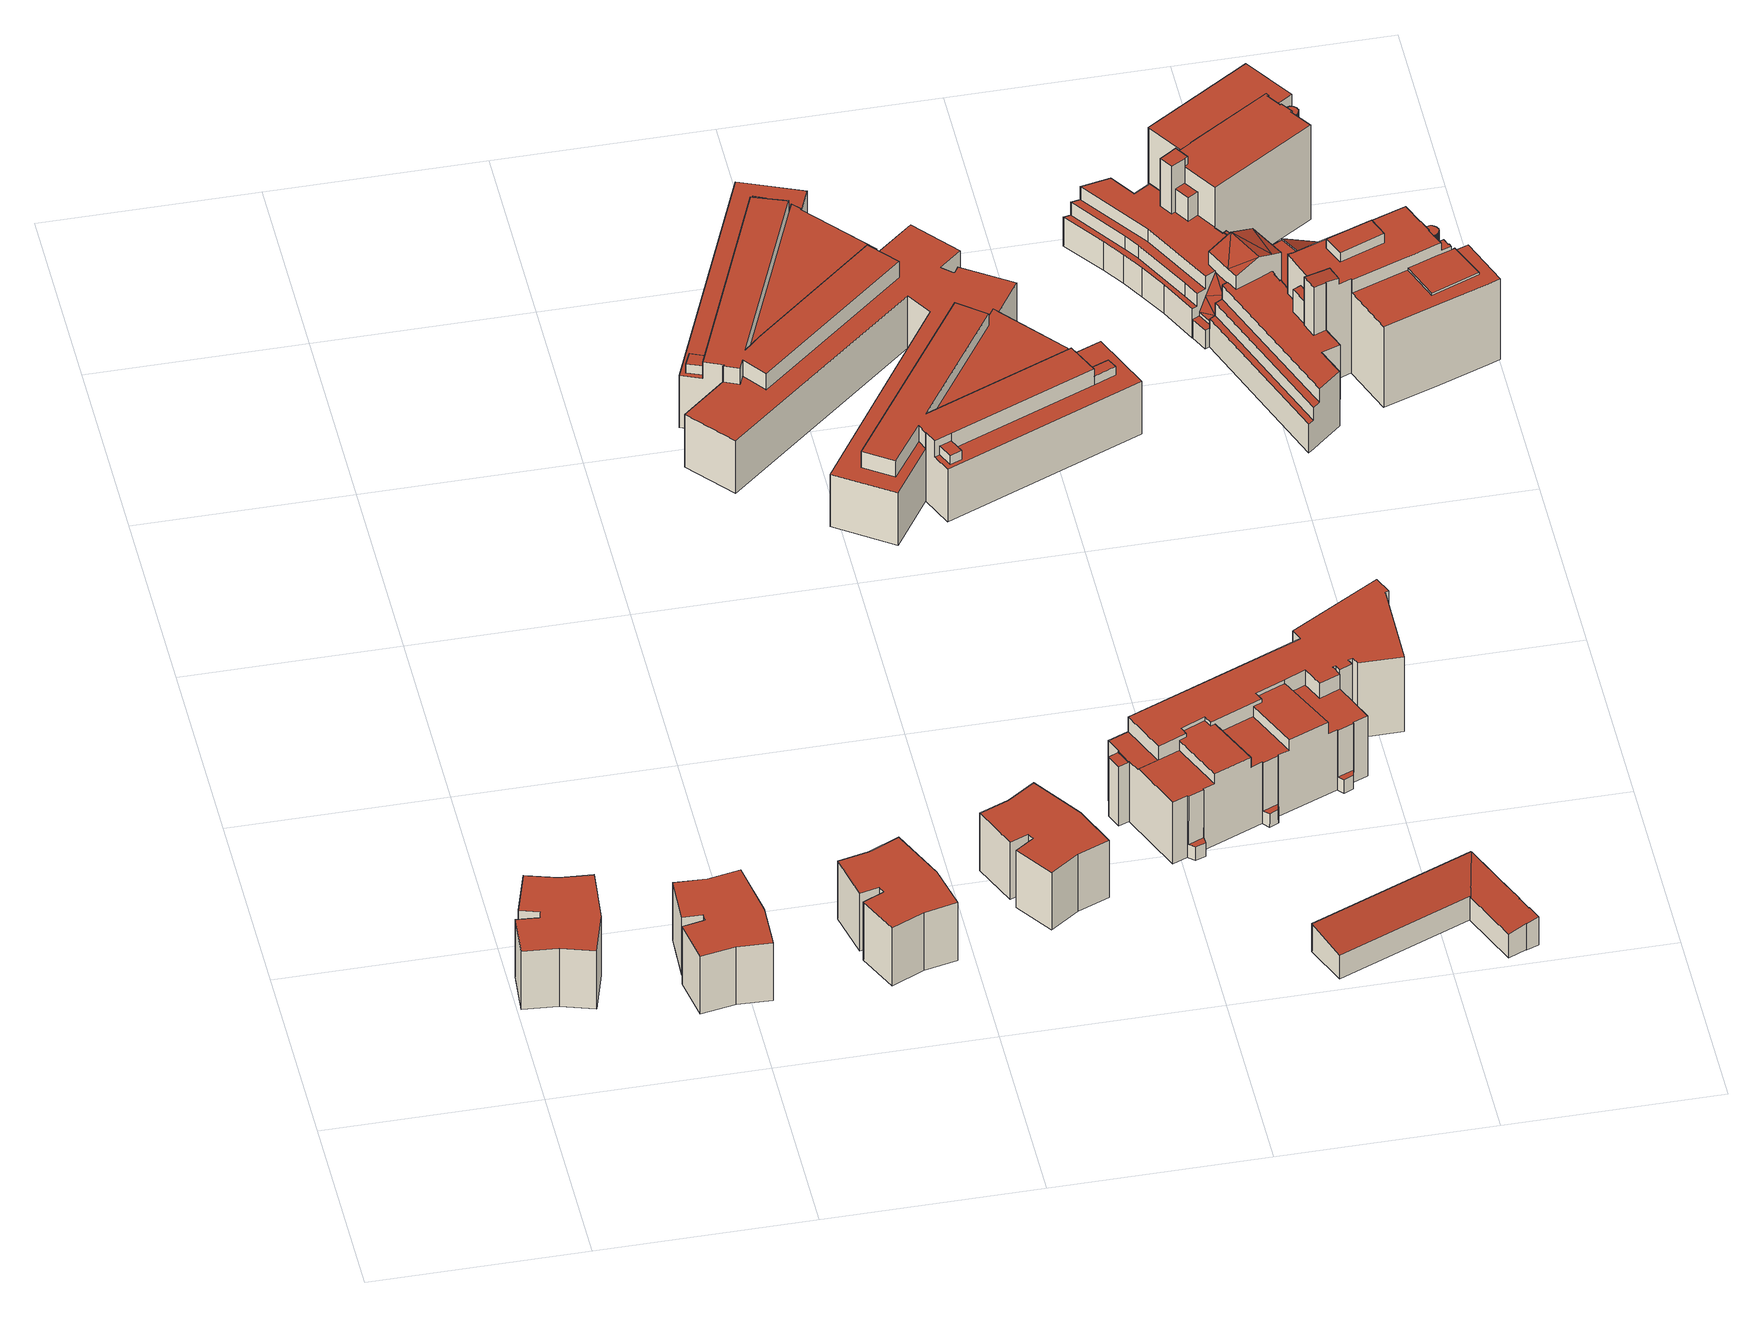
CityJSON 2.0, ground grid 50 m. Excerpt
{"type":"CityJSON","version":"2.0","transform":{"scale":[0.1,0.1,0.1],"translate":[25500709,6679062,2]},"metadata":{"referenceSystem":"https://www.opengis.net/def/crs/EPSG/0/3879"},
"CityObjects":{
"building1":{"type":"Building","attributes":{"GroundLevel":2.35,"Integrate_LoD[1].overlap_filter":89,"Integrate_LoD[1].overlap_file_to_DB":100,"Integrate_LoD[1].overlap_DB_to_file":100,"Integrate_LoD[1].area_diff_filter":10,"Integrate_LoD[1].area_diff":0,"Integrate_LoD[1].matching_mode":1,"Integrate_LoD[1].integration_date":"2016-10-28","Integrate_LoD[1].integrating_person":"vcdb_user","HighestRoof":19.09,"LowestRoof":19.09,"BREC_RoofNames":"flat","BREC_BuildingHeightNN":19.09,"KG_KRAKENN":5036149,"REPAIRED":"no","TILA_KOODI":2,"CODE":"111","C_KAYTTARK":"039","Kerrosala":1745,"Rakennuksen_tila":"voimassa","Kayttotarkoitus":"Asuinrakennus","Kerroksia":5,"Rakennustunnus_(VTJ-PRT)":"103126971F","Katuosoite":"Pasteurinkatu 1","Valmistunut":"2010-06-23","Rakennusaine":"Betoni tai kevytbetoni","Tilavuus":6516,"Kokonaisala":1980,"Rakennustunnus_(RATU)":51821,"roofType":"1000","measuredHeight":16.74},"address":[{"country":"Finland","locality":"Helsinki"},{"country":"Finland","locality":"Helsinki"}],"geometry":[{"type":"Solid","lod":"2","boundaries":[[[[0,1,2,3]],[[4,5,6,7]],[[8,9,10,11]],[[12,13,5,4]],[[11,10,1,0]],[[7,6,14,15]],[[16,17,18,19]],[[15,14,9,8]],[[19,18,13,12]],[[3,2,20,21]],[[8,11,0,3,21,16,19,12,4,7,15]],[[21,20,17,16]],[[5,13,18,17,20,2,1,10,9,14,6]]]],"semantics":{"surfaces":[{"type":"WallSurface"},{"type":"RoofSurface","Area":396.55,"RoofPitch":90,"ZMax":16.74,"ZMaxASL":19.09,"ZMin":16.74,"ZMinASL":19.09,"RoofOrientation":-1},{"type":"GroundSurface"}],"values":[[0,0,0,0,0,0,0,0,0,0,1,0,2]]}}]},
"building2":{"type":"Building","attributes":{"Integrate_LoD[1].overlap_filter":89,"Integrate_LoD[1].overlap_file_to_DB":100,"Integrate_LoD[1].overlap_DB_to_file":100,"Integrate_LoD[1].area_diff_filter":10,"Integrate_LoD[1].area_diff":0,"Integrate_LoD[1].matching_mode":1,"Integrate_LoD[1].integration_date":"2016-10-28","Integrate_LoD[1].integrating_person":"vcdb_user","GroundLevel":2.76,"HighestRoof":19.37,"LowestRoof":19.37,"BREC_RoofNames":"flat","BREC_BuildingHeightNN":19.37,"KG_KRAKENN":5036151,"REPAIRED":"no","TILA_KOODI":2,"CODE":"111","C_KAYTTARK":"039","Kerrosala":1615,"Rakennuksen_tila":"voimassa","Kayttotarkoitus":"Asuinrakennus","Kerroksia":5,"Rakennustunnus_(VTJ-PRT)":"103126972H","Katuosoite":"Pasteurinkatu 1","Valmistunut":"2010-06-23","Rakennusaine":"Betoni tai kevytbetoni","Tilavuus":6443,"Kokonaisala":1980,"Rakennustunnus_(RATU)":51822,"roofType":"1000","measuredHeight":16.61},"address":[{"country":"Finland","locality":"Helsinki"},{"country":"Finland","locality":"Helsinki"}],"geometry":[{"type":"Solid","lod":"2","boundaries":[[[[22,23,24,25]],[[26,27,28,29]],[[30,26,29,31,32,33,34,35,22,25,36]],[[29,28,37,31]],[[25,24,38,36]],[[34,39,40,35]],[[35,40,23,22]],[[36,38,41,30]],[[30,41,27,26]],[[33,42,39,34]],[[23,40,39,42,43,37,28,27,41,38,24]],[[31,37,43,32]],[[32,43,42,33]]]],"semantics":{"surfaces":[{"type":"WallSurface"},{"type":"RoofSurface","Area":394.88,"RoofPitch":90,"ZMax":16.61,"ZMaxASL":19.37,"ZMin":16.61,"ZMinASL":19.37,"RoofOrientation":-1},{"type":"GroundSurface"}],"values":[[0,0,1,0,0,0,0,0,0,0,2,0,0]]}}]},
"building3":{"type":"Building","attributes":{"Integrate_LoD[1].overlap_filter":89,"Integrate_LoD[1].overlap_file_to_DB":100,"Integrate_LoD[1].overlap_DB_to_file":100,"Integrate_LoD[1].area_diff_filter":10,"Integrate_LoD[1].area_diff":0,"Integrate_LoD[1].matching_mode":1,"Integrate_LoD[1].integration_date":"2016-10-28","Integrate_LoD[1].integrating_person":"vcdb_user","GroundLevel":3.16,"HighestRoof":19.86,"LowestRoof":19.86,"BREC_RoofNames":"flat","BREC_BuildingHeightNN":19.86,"KG_KRAKENN":5036153,"REPAIRED":"no","TILA_KOODI":2,"CODE":"111","C_KAYTTARK":"039","Rakennuksen_tila":"voimassa","Kayttotarkoitus":"Asuinrakennus","Kerroksia":5,"Kerrosala":1615,"Katuosoite":"Pasteurinkatu 1","Valmistunut":"2010-06-23","Rakennusaine":"Betoni tai kevytbetoni","Tilavuus":6443,"Kokonaisala":1980,"Rakennustunnus_(RATU)":51823,"Rakennustunnus_(VTJ-PRT)":"103126973J","roofType":"1000","measuredHeight":16.7},"address":[{"country":"Finland","locality":"Helsinki"},{"country":"Finland","locality":"Helsinki"}],"geometry":[{"type":"Solid","lod":"2","boundaries":[[[[44,45,46,47]],[[48,49,50,51]],[[47,46,49,48]],[[51,50,52,53]],[[54,55,45,44]],[[56,57,58,59]],[[59,58,60,61]],[[61,60,55,54]],[[53,62,63,56,59,61,54,44,47,48,51]],[[53,52,64,62]],[[46,45,55,60,58,57,65,64,52,50,49]],[[62,64,65,63]],[[63,65,57,56]]]],"semantics":{"surfaces":[{"type":"WallSurface"},{"type":"RoofSurface","Area":396.44,"RoofPitch":90,"ZMax":16.7,"ZMaxASL":19.86,"ZMin":16.7,"ZMinASL":19.86,"RoofOrientation":-1},{"type":"GroundSurface"}],"values":[[0,0,0,0,0,0,0,0,1,0,2,0,0]]}}]},
"building4":{"type":"Building","attributes":{"Integrate_LoD[1].overlap_filter":89,"Integrate_LoD[1].overlap_file_to_DB":100,"Integrate_LoD[1].overlap_DB_to_file":100,"Integrate_LoD[1].area_diff_filter":10,"Integrate_LoD[1].area_diff":0,"Integrate_LoD[1].matching_mode":1,"Integrate_LoD[1].integration_date":"2016-10-28","Integrate_LoD[1].integrating_person":"vcdb_user","GroundLevel":3.79,"HighestRoof":20.31,"LowestRoof":20.31,"BREC_RoofNames":"flat","BREC_BuildingHeightNN":20.31,"KG_KRAKENN":5036155,"REPAIRED":"no","TILA_KOODI":2,"CODE":"111","C_KAYTTARK":"039","Kerrosala":1706,"Rakennuksen_tila":"voimassa","Kayttotarkoitus":"Asuinrakennus","Kerroksia":5,"Rakennustunnus_(VTJ-PRT)":"103126974K","Katuosoite":"Pasteurinkatu 1","Valmistunut":"2010-06-23","Rakennusaine":"Betoni tai kevytbetoni","Tilavuus":6443,"Kokonaisala":1980,"Rakennustunnus_(RATU)":51824,"roofType":"1000","measuredHeight":16.52},"address":[{"country":"Finland","locality":"Helsinki"},{"country":"Finland","locality":"Helsinki"}],"geometry":[{"type":"Solid","lod":"2","boundaries":[[[[66,67,68,69]],[[69,68,70,71]],[[71,70,72,73]],[[73,72,74,75]],[[76,77,78,79]],[[79,78,67,66]],[[80,81,82,83]],[[83,82,84,85]],[[85,84,77,76]],[[75,86,80,83,85,76,79,66,69,71,73]],[[75,74,87,86]],[[86,87,81,80]],[[68,67,78,77,84,82,81,87,74,72,70]]]],"semantics":{"surfaces":[{"type":"WallSurface"},{"type":"RoofSurface","Area":396.48,"RoofPitch":90,"ZMax":16.52,"ZMaxASL":20.31,"ZMin":16.52,"ZMinASL":20.31,"RoofOrientation":-1},{"type":"GroundSurface"}],"values":[[0,0,0,0,0,0,0,0,0,1,0,0,2]]}}]},
"building5":{"type":"Building","attributes":{"Integrate_LoD[1].overlap_filter":89,"Integrate_LoD[1].overlap_file_to_DB":100,"Integrate_LoD[1].overlap_DB_to_file":100,"Integrate_LoD[1].area_diff_filter":10,"Integrate_LoD[1].area_diff":0,"Integrate_LoD[1].matching_mode":1,"Integrate_LoD[1].integration_date":"2016-10-28","Integrate_LoD[1].integrating_person":"vcdb_user","GroundLevel":3.37,"HighestRoof":18.56,"LowestRoof":18.56,"BREC_RoofNames":"flat","BREC_BuildingHeightNN":18.56,"KG_KRAKENN":5007434,"REPAIRED":"no","TILA_KOODI":2,"CODE":"111","C_KAYTTARK":"532","Kerrosala":12982,"Rakennuksen_tila":"voimassa","Kayttotarkoitus":"Yleinen tai liikerakennus","Kerroksia":3,"Rakennustunnus_(VTJ-PRT)":"103126969D","Katuosoite":"Viikinkaari 4","Valmistunut":"2003-03-17","Rakennusaine":"Betoni tai kevytbetoni","Tilavuus":71520,"Kokonaisala":16452,"Rakennustunnus_(RATU)":47285,"roofType":"1000","measuredHeight":15.19},"address":[{"country":"Finland","locality":"Helsinki"},{"country":"Finland","locality":"Helsinki"}],"geometry":[{"type":"Solid","lod":"2","boundaries":[[[[88,89,90,91]],[[92,93,94,95,96,97,98,99,100]],[[93,101,102,94]],[[103,104,105,106]],[[107,108,109,110]],[[111,107,110,112]],[[113,114,115,116,117,118,119,120,121,122]],[[123,124,125,126,127,128,129,130]],[[131,132,133,134,135,136,137,138,139,140,141,142,143,144,145,146,147,148,149,150,151,152,153,154,155,156,157,88,91]],[[104,99,98,158,159,95,94,102,160,161,162,163,164,165,105]],[[166,167,168,169,112,110,109,170,171,172,173,174,175,176,177]],[[178,179,180,90,89,181,182,183,103,106,184,185,186,187,188,189,190,191,192,193,194,195,196,197,198]],[[166,177,197,196]],[[182,156,155,199,200,183]],[[148,147,187,186]],[[201,202,123,130]],[[124,123,150,149]],[[203,204,174,173]],[[205,203,173,172]],[[116,115,139,138]],[[108,107,111,206]],[[96,207,208,97]],[[209,101,93,210]],[[205,211,204,203]],[[143,142,192,191]],[[131,91,90,180]],[[144,190,189,145]],[[144,143,191,190]],[[212,213,136,135]],[[214,212,135,134]],[[183,200,100,99,104,103]],[[215,199,155,154]],[[213,216,137,136]],[[211,205,172,171]],[[185,125,124,149,148,186]],[[127,126,164,163]],[[115,114,140,139]],[[195,194,113,122]],[[120,119,169,168]],[[217,218,119,118]],[[121,120,168,167]],[[132,131,180,179]],[[184,165,164,126,125,185]],[[128,127,163,162]],[[219,220,129,128]],[[221,215,154,153]],[[106,105,165,184]],[[209,210,161,160]],[[101,209,160,102]],[[219,128,162,161,210,93,92]],[[123,202,222,151,150]],[[223,206,111,112,169,119,218]],[[220,201,130,129]],[[224,175,174,204,211,225]],[[206,223,225,211,171,170]],[[108,206,170,109]],[[178,226,227,133,132,179]],[[228,221,153,152]],[[222,228,152,151]],[[229,117,116,138,137,216]],[[195,122,121,167,166,196]],[[208,207,159,158]],[[97,208,158,98]],[[198,176,175,224,226,178]],[[227,214,134,133]],[[207,96,95,159]],[[223,218,217,229,216,213,212,214,227,226,224,225]],[[100,200,199,215,221,228,222,202,201,220,219,92]],[[197,177,176,198]],[[157,156,182,181]],[[141,193,192,142]],[[88,157,181,89]],[[146,145,189,188]],[[193,141,140,114,113,194]],[[229,217,118,117]],[[147,146,188,187]]]],"semantics":{"surfaces":[{"type":"WallSurface"},{"type":"RoofSurface","Area":444.73,"RoofPitch":90,"ZMax":16.31,"ZMaxASL":19.68,"ZMin":16.31,"ZMinASL":19.68,"RoofOrientation":-1},{"type":"RoofSurface","Area":1334.36,"RoofPitch":90,"ZMax":15.09,"ZMaxASL":18.46,"ZMin":15.09,"ZMinASL":18.46,"RoofOrientation":-1},{"type":"GroundSurface"},{"type":"RoofSurface","Area":14.87,"RoofPitch":90,"ZMax":17.65,"ZMaxASL":21.02,"ZMin":17.65,"ZMinASL":21.02,"RoofOrientation":-1},{"type":"RoofSurface","Area":769.34,"RoofPitch":90,"ZMax":19.69,"ZMaxASL":23.06,"ZMin":19.69,"ZMinASL":23.06,"RoofOrientation":-1}],"values":[[0,0,0,0,0,0,1,1,2,2,2,3,0,0,0,0,0,0,0,0,4,4,4,4,0,0,0,0,0,0,0,0,0,0,0,0,0,0,0,0,0,0,0,0,0,0,0,0,0,0,0,0,0,0,0,0,0,0,0,0,0,0,0,0,0,0,5,5,0,0,0,0,0,0,0,0]]}}]},
"building6":{"type":"Building","attributes":{"Integrate_LoD[1].overlap_filter":89,"Integrate_LoD[1].overlap_file_to_DB":100,"Integrate_LoD[1].overlap_DB_to_file":100,"Integrate_LoD[1].area_diff_filter":10,"Integrate_LoD[1].area_diff":0,"Integrate_LoD[1].matching_mode":1,"Integrate_LoD[1].integration_date":"2016-10-28","Integrate_LoD[1].integrating_person":"vcdb_user","GroundLevel":4.52,"HighestRoof":25.84,"LowestRoof":25.84,"BREC_RoofNames":"flat","BREC_BuildingHeightNN":25.84,"KG_KRAKENN":5045931,"REPAIRED":"no","TILA_KOODI":2,"CODE":"111","C_KAYTTARK":"151","Kerrosala":6362,"Rakennuksen_tila":"voimassa","Kayttotarkoitus":"Yleinen tai liikerakennus","Kerroksia":5,"Rakennustunnus_(VTJ-PRT)":"103126970E","Katuosoite":"Viikinkaari 2a","Valmistunut":"2011-09-27","Rakennusaine":"Betoni tai kevytbetoni","Tilavuus":29480,"Kokonaisala":6794,"Rakennustunnus_(RATU)":56181,"roofType":"1000","measuredHeight":21.32},"address":[{"country":"Finland","locality":"Helsinki"},{"country":"Finland","locality":"Helsinki"}],"geometry":[{"type":"Solid","lod":"2","boundaries":[[[[230,231,232,233,234,235]],[[236,237,238,239,240]],[[241,242,243,244]],[[245,246,247,248]],[[249,250,251,252,253,254]],[[255,256,257,258]],[[259,260,261,262]],[[263,264,265,266]],[[267,268,269,270]],[[271,272,273,274,231,230]],[[232,275,276,233]],[[277,250,249,278]],[[238,237,279,280]],[[281,282,283,284,285,286,287,288,289,290]],[[233,276,291,234]],[[275,232,231,274,292,251,250,277]],[[293,294,295,296,248,247,297,273,272]],[[298,299,300,301,244,243,258,257]],[[259,262,302,303]],[[263,266,304,305]],[[267,270,306,307]],[[234,291,308,235]],[[309,310,288,287]],[[308,291,276,275,277,278]],[[311,312,313,314]],[[315,316,317,318]],[[319,311,314,320]],[[297,247,246,321,322,323]],[[273,297,292,274]],[[316,324,325,317]],[[326,327,328,329]],[[330,255,258,243,242,331,332,333]],[[334,335,336,337]],[[338,339,340,290,289]],[[339,341,342,340]],[[343,301,300,268,267,307]],[[333,334,337,330]],[[344,296,295,264,263,305]],[[297,323,252,251,292]],[[304,266,265,294,293,345]],[[346,240,239,312,311,319,347]],[[335,322,321,336]],[[254,253,348,347,319,320]],[[342,331,242,241,349,340]],[[256,255,330,337,336,321,246,245]],[[350,351,352,353]],[[313,312,239,238,280]],[[324,350,353,325]],[[286,285,354,355]],[[284,283,261,260]],[[356,282,281,349,241,244,301,343]],[[295,294,265,264]],[[293,272,271,345]],[[300,299,269,268]],[[357,298,257,256,245,248,296,344]],[[306,270,269,299,298,357]],[[340,349,281,290]],[[341,332,331,342]],[[351,326,329,352]],[[354,285,284,260,259,303]],[[302,262,261,283,282,356]],[[354,303,302,356,343,307,306,357,344,305,304,345,271,230,235,308,278,249,254,320,314,313,280,279,358,359,360,361,318,317,325,353,352,329,328,355]],[[362,363,360,359]],[[322,335,334,333,332,341,339,338,310,309,327,326,351,350,324,316,315,364,363,362,365,348,253,252,323]],[[237,236,358,279]],[[348,365,346,347]],[[364,315,318,361]],[[310,338,289,288]],[[287,286,355,328,327,309]],[[363,364,361,360]],[[358,236,240,346,365,362,359]]]],"semantics":{"surfaces":[{"type":"WallSurface"},{"type":"RoofSurface","Area":2.15,"RoofPitch":58.3,"ZMax":1.88,"ZMaxASL":6.4,"ZMin":1.34,"ZMinASL":5.86,"RoofOrientation":337.76},{"type":"RoofSurface","Area":4.86,"RoofPitch":90,"ZMax":3.89,"ZMaxASL":8.41,"ZMin":3.89,"ZMinASL":8.41,"RoofOrientation":-1},{"type":"RoofSurface","Area":139.94,"RoofPitch":90,"ZMax":17.27,"ZMaxASL":21.79,"ZMin":17.27,"ZMinASL":21.79,"RoofOrientation":-1},{"type":"RoofSurface","Area":41.04,"RoofPitch":80.58,"ZMax":1.97,"ZMaxASL":6.49,"ZMin":1.63,"ZMinASL":6.15,"RoofOrientation":328.8},{"type":"RoofSurface","Area":151.75,"RoofPitch":90,"ZMax":20.63,"ZMaxASL":25.15,"ZMin":20.63,"ZMinASL":25.15,"RoofOrientation":-1},{"type":"GroundSurface"},{"type":"RoofSurface","Area":884.9,"RoofPitch":90,"ZMax":21.62,"ZMaxASL":26.14,"ZMin":21.62,"ZMinASL":26.14,"RoofOrientation":-1}],"values":[[0,1,0,0,0,0,2,2,2,0,0,0,0,3,3,3,3,3,0,0,0,0,0,0,0,0,0,0,0,0,0,0,0,0,0,0,0,0,0,0,4,0,0,5,5,0,0,0,0,0,0,0,0,0,0,0,0,0,0,0,0,6,0,7,0,0,0,0,0,0,0]]}}]},
"building7":{"type":"Building","attributes":{"Integrate_LoD[1].overlap_filter":89,"Integrate_LoD[1].overlap_file_to_DB":100,"Integrate_LoD[1].overlap_DB_to_file":100,"Integrate_LoD[1].area_diff_filter":10,"Integrate_LoD[1].area_diff":0,"Integrate_LoD[1].matching_mode":1,"Integrate_LoD[1].integration_date":"2016-10-28","Integrate_LoD[1].integrating_person":"vcdb_user","GroundLevel":4.04,"HighestRoof":11.38,"LowestRoof":11.38,"BREC_RoofNames":"flat","BREC_BuildingHeightNN":11.38,"KG_KRAKENN":112371,"REPAIRED":"no","TILA_KOODI":2,"CODE":"111","C_KAYTTARK":"151","Kayttotarkoitus":"Yleinen tai liikerakennus","Kerroksia":2,"Kerrosala":1127,"Katuosoite":"Viikintie 45","Valmistunut":"2001-03-16","Rakennusaine":"Teräs","Rakennuksen_tila":"voimassa","Tilavuus":3984,"Kokonaisala":1127,"Rakennustunnus_(RATU)":43971,"Rakennustunnus_(VTJ-PRT)":"103126976M","roofType":"1000","measuredHeight":7.33},"address":[{"country":"Finland","locality":"Helsinki"},{"country":"Finland","locality":"Helsinki"}],"geometry":[{"type":"Solid","lod":"2","boundaries":[[[[366,367,368,369,370,371]],[[372,373,374,375,376,377,370,369,378,379,380,381]],[[382,383,384,372,381]],[[385,386,387,388]],[[389,385,388,380,379]],[[378,369,368,390]],[[370,377,391,371]],[[377,376,392,391]],[[376,375,393,392]],[[394,383,382,395]],[[394,386,385,389,396,366,371,391,392,393,397,398,384,383]],[[387,395,382,381,380,388]],[[367,399,390,368]],[[399,367,366,396]],[[389,379,378,390,399,396]],[[373,372,384,398]],[[375,374,397,393]],[[374,373,398,397]],[[395,387,386,394]]]],"semantics":{"surfaces":[{"type":"WallSurface"},{"type":"RoofSurface","Area":155.47,"RoofPitch":80.32,"ZMax":8.01,"ZMaxASL":12.05,"ZMin":6.69,"ZMinASL":10.73,"RoofOrientation":247.53},{"type":"GroundSurface"},{"type":"RoofSurface","Area":411.27,"RoofPitch":83.17,"ZMax":8,"ZMaxASL":12.04,"ZMin":6.69,"ZMinASL":10.73,"RoofOrientation":157.53}],"values":[[0,1,0,0,0,0,0,0,0,0,2,3,3,0,0,0,0,0,0]]}}]},
"building8":{"type":"Building","attributes":{"Integrate_LoD[1].overlap_filter":89,"Integrate_LoD[1].overlap_file_to_DB":100,"Integrate_LoD[1].overlap_DB_to_file":100,"Integrate_LoD[1].area_diff_filter":10,"Integrate_LoD[1].area_diff":0,"Integrate_LoD[1].matching_mode":1,"Integrate_LoD[1].integration_date":"2016-10-28","Integrate_LoD[1].integrating_person":"vcdb_user","GroundLevel":4.35,"HighestRoof":27.57,"LowestRoof":27.57,"BREC_RoofNames":"flat","BREC_BuildingHeightNN":27.57,"KG_KRAKENN":16429,"REPAIRED":"yes","TILA_KOODI":2,"CODE":"111","C_KAYTTARK":"532","Kerrosala":14673,"Rakennuksen_tila":"voimassa","Kayttotarkoitus":"Muu käyttötarkoitus","Kerroksia":7,"Rakennustunnus_(VTJ-PRT)":"103127004J","Katuosoite":"Viikinkaari 5","Valmistunut":"1995-12-31","Rakennusaine":"Betoni tai kevytbetoni","Tilavuus":60200,"Kokonaisala":15417,"Rakennustunnus_(RATU)":16429,"roofType":"1000","measuredHeight":23.23},"address":[{"country":"Finland","locality":"Helsinki"},{"country":"Finland","locality":"Helsinki"}],"geometry":[{"type":"Solid","lod":"2","boundaries":[[[[400,401,402,403,404,405,406,407,408]],[[409,410,411,408,407,412,413,414,415,416]],[[417,418,419,420,421,422,423,415,414]],[[424,425,426,427,428,429,430,431,432,433]],[[434,435,436,437,438,439,440,441]],[[442,443,444,445]],[[446,447,448,449,450,451,452,453,454]],[[455,456,457,458]],[[459,460,461,462,463,464,465,466,467]],[[420,403,402,464,463,462,456,455,453,452,468,469,470,471,472,473,474,421]],[[475,476,477,478,479]],[[478,480,479]],[[479,480,481]],[[409,478,477]],[[410,409,477]],[[482,483,484,485,480,478,409,416,486,487,488,489,490]],[[491,492,493,494,495,496,497,498,499,500]],[[501,502,503,504,505,506,507,508,509,510]],[[511,512,513,514,515,516,517,518,519,520]],[[521,522,523,524,525,526]],[[527,528,529,530]],[[531,532,533,534]],[[532,527,530,533]],[[535,536,518,517]],[[537,535,517,516]],[[538,539,540,541,542,543,544,545,546,497,496,495,494,547,548,549,550,551,552,553,554,555,556,509,508,507,506,557,558,559,560,561,562,563,564,565,566,567,568,569,570,571,572,573,574,575,576,577,578,579,580,581,582,583,584,585,586,587,588,589,590,591,592,593,594,595,596,597,598,599,600,601,602,603,604,605,606,607,608,609,610,611,612,613,614,615,616,617,618,619,620,621,622,623,624,625,626,627,628,629,448,447,446,454,630,631,632,633,461,460,459,467,634,635,636,637,638,639,640,440,439,438,437,641,642,643,644,645,646,647,648,649,650,651,652,653,654,534,533,530,529,655,656,657,658,659,660,661,662,663,664,665,666,667,668,669,670,671,672,673,674,675,676,677,678,679,680,681,682,683,684,685,686]],[[687,688,681,680]],[[689,690,691,692,693]],[[694,695,653,652]],[[695,696,654,653]],[[696,531,534,654]],[[697,698,664,663]],[[698,699,665,664]],[[699,700,666,665]],[[701,697,663,662]],[[528,702,655,529]],[[702,703,656,655]],[[703,704,657,656]],[[704,705,658,657]],[[705,706,659,658]],[[706,707,660,659]],[[707,708,661,660]],[[708,701,662,661]],[[709,710,711,712]],[[713,709,712,714]],[[715,537,516,515]],[[716,717,597,596]],[[718,719,589,588]],[[719,720,590,589]],[[720,721,591,590]],[[721,722,592,591]],[[722,723,593,592]],[[723,724,594,593]],[[724,725,595,594]],[[725,716,596,595]],[[726,718,588,587]],[[727,726,587,586]],[[728,729,632,631]],[[730,433,432,731]],[[430,732,733,431]],[[426,734,735,427]],[[736,713,714,737]],[[710,736,737,711]],[[451,738,468,452]],[[419,404,403,420]],[[739,740,615,614]],[[741,742,743,744]],[[745,746,747,748]],[[436,749,641,437]],[[750,751,637,636]],[[752,753,624,623]],[[754,755,546,545]],[[412,417,414,413]],[[417,412,406]],[[406,412,407]],[[491,756,479,492]],[[499,757,476,758,500]],[[755,498,497,546]],[[759,760,609,608]],[[761,762,568,567]],[[428,427,735,763,764,765,766,767,746,745,768,769,770,771,749,436,435,434,441,443,442,772],[714,712,711,737]],[[744,743,773,774,775,760,759,776,777,762,761,778,779,780,781,782,783]],[[784,785,786,787]],[[405,417,406]],[[404,419,405]],[[419,418,417,405]],[[481,480,485,788]],[[789,790,791,792]],[[793,611,610,609,760,775,794]],[[795,504,503,796]],[[797,784,787,798]],[[551,799,483,482,800,553,552]],[[800,801,554,553]],[[802,803,550,549]],[[803,799,551,550]],[[524,523,565,564]],[[804,782,781,561,560,559,805]],[[780,779,521,526]],[[525,524,564,563]],[[505,806,557,506]],[[807,741,744,783,808,791,790]],[[566,565,523,522,778,761,567]],[[809,502,501,810]],[[811,809,810,812]],[[786,785,813,773,814,815,789,792]],[[742,814,773,743]],[[816,817,579,578]],[[817,818,580,579]],[[818,819,581,580]],[[819,820,582,581]],[[820,821,583,582]],[[821,822,584,583]],[[822,823,585,584]],[[823,727,586,585]],[[824,825,739,614,613,612,826]],[[486,795,796,487]],[[616,615,740,827,828,829,617]],[[806,830,558,557]],[[777,831,832,570,569,568,762]],[[832,833,571,570]],[[833,834,572,571]],[[834,835,573,572]],[[835,836,574,573]],[[836,837,575,574]],[[837,838,576,575]],[[838,839,577,576]],[[839,816,578,577]],[[840,841,842,693,692]],[[690,689,688,687,748,747]],[[843,844,845,846,847,848,849,850,851,717,716,725,724,723,722,721,720,719,718,726,727,823,822,821,820,819,818,817,816,839,838,837,836,835,834,833,832,831,852]],[[853,854,855,856,857,858,859,860,861,700,699,698,697,701,708,707,706,705,704,703,702,528,527,532,531,696,695,694,862,863,864,865,866,867,868,869,870,871,872]],[[607,606,843,852,776,759,608]],[[717,851,598,597]],[[851,850,599,598]],[[850,849,600,599]],[[849,848,601,600]],[[848,847,602,601]],[[847,846,603,602]],[[846,845,604,603]],[[845,844,605,604]],[[844,843,606,605]],[[873,811,812,874]],[[489,873,874,490]],[[561,781,780,526,525,563,562]],[[875,510,509,556]],[[876,875,556,555]],[[494,493,877,878,879,548,547]],[[801,876,555,554]],[[728,458,457,729]],[[880,753,752,881]],[[882,883,750,636,635,634,884]],[[885,886,734,426,425,424,433,730]],[[638,637,751,887,888,889,639]],[[537,715,691,890,891,892,536,535]],[[893,450,449]],[[450,893,894,738,451]],[[775,774,773,813,797,798,794]],[[830,805,559,558]],[[793,826,612,611]],[[829,895,618,617]],[[896,422,421,474]],[[783,782,804,808]],[[827,825,824,828]],[[897,411,410,477,476,757]],[[879,802,549,548]],[[476,475,758]],[[898,479,756,475,479,481,788,878,877]],[[713,736,710,709]],[[815,814,742,741,807,790,789]],[[621,472,471,881,752,623,622]],[[632,729,457,456,462,461,633]],[[500,758,475,756,491]],[[811,873,489,488,487,796,503,502,809]],[[626,625,624,753,880,470,469]],[[458,728,631,630,454,453,455]],[[492,479,898,877,493]],[[876,801,800,482,490,874,812,810,501,510,875]],[[803,802,879,878,788,485,484,483,799]],[[429,899,732,430]],[[797,813,785,784]],[[440,640,639,889,444,443,441]],[[401,465,464,402]],[[466,884,634,467]],[[882,888,887,883]],[[900,754,545,544,543,886,885]],[[751,750,883,887]],[[740,739,825,827]],[[486,416,415,423,422,896,895,829,828,824,826,793,794,798,787,786,792,791,808,804,805,830,806,505,504,795]],[[498,755,754,900,731,432,431,733,901,445,444,889,888,882,884,466,465,401,400,408,411,897,757,499]],[[861,860,668,667]],[[676,675,853,872,770,769,677]],[[700,861,667,666]],[[860,859,669,668]],[[859,858,670,669]],[[858,857,671,670]],[[857,856,672,671]],[[856,855,673,672]],[[855,854,674,673]],[[854,853,675,674]],[[468,738,894,628,627,626,469]],[[471,470,880,881]],[[896,474,473,472,621,620,619,618,895]],[[771,871,870,643,642,641,749]],[[732,899,901,733]],[[870,869,644,643]],[[869,868,645,644]],[[868,867,646,645]],[[867,866,647,646]],[[866,865,648,647]],[[865,864,649,648]],[[864,863,650,649]],[[863,862,651,650]],[[862,694,652,651]],[[539,520,519,764,763,541,540]],[[542,541,763,735,734,886,543]],[[885,730,731,900]],[[518,536,892,891,890,691,690,747,746,767,766,765,764,519]],[[715,515,514,841,840,692,691]],[[745,748,687,680,679,678,768]],[[689,693,842,683,682,681,688]],[[685,684,683,842,841,514,513]],[[538,686,685,513,512,511,520,539]],[[899,429,428,772,442,445,901]],[[771,770,872,871]],[[449,448,629,628,894,893]],[[779,778,522,521]],[[777,776,852,831]],[[769,768,678,677]]]],"semantics":{"surfaces":[{"type":"WallSurface"},{"type":"RoofSurface","Area":128.89,"RoofPitch":90,"ZMax":9.89,"ZMaxASL":14.24,"ZMin":9.89,"ZMinASL":14.24,"RoofOrientation":-1},{"type":"RoofSurface","Area":11.62,"RoofPitch":26.01,"ZMax":12.64,"ZMaxASL":16.99,"ZMin":8.1,"ZMinASL":12.45,"RoofOrientation":244.52},{"type":"RoofSurface","Area":266.82,"RoofPitch":90,"ZMax":23.22,"ZMaxASL":27.57,"ZMin":23.22,"ZMinASL":27.57,"RoofOrientation":-1},{"type":"GroundSurface"},{"type":"RoofSurface","Area":22.48,"RoofPitch":70.07,"ZMax":21.67,"ZMaxASL":26.02,"ZMin":19.47,"ZMinASL":23.82,"RoofOrientation":245.09},{"type":"RoofSurface","Area":346.5,"RoofPitch":90,"ZMax":27.04,"ZMaxASL":31.39,"ZMin":27.04,"ZMinASL":31.39,"RoofOrientation":-1},{"type":"RoofSurface","Area":32.33,"RoofPitch":70.07,"ZMax":21.67,"ZMaxASL":26.02,"ZMin":19.47,"ZMinASL":23.82,"RoofOrientation":63.7},{"type":"RoofSurface","Area":4.09,"RoofPitch":90,"ZMax":19.3,"ZMaxASL":23.65,"ZMin":19.3,"ZMinASL":23.65,"RoofOrientation":-1},{"type":"RoofSurface","Area":6.6,"RoofPitch":90,"ZMax":24.88,"ZMaxASL":29.23,"ZMin":24.88,"ZMinASL":29.23,"RoofOrientation":-1},{"type":"RoofSurface","Area":2.46,"RoofPitch":90,"ZMax":2.01,"ZMaxASL":6.36,"ZMin":2.01,"ZMinASL":6.36,"RoofOrientation":-1},{"type":"RoofSurface","Area":25.45,"RoofPitch":83.92,"ZMax":29.56,"ZMaxASL":33.91,"ZMin":28.86,"ZMinASL":33.21,"RoofOrientation":70.22},{"type":"RoofSurface","Area":117.37,"RoofPitch":90,"ZMax":23.83,"ZMaxASL":28.18,"ZMin":23.83,"ZMinASL":28.18,"RoofOrientation":-1},{"type":"RoofSurface","Area":109.02,"RoofPitch":56.37,"ZMax":10.17,"ZMaxASL":14.52,"ZMin":0.55,"ZMinASL":4.9,"RoofOrientation":63.33},{"type":"RoofSurface","Area":60.58,"RoofPitch":90,"ZMax":29.72,"ZMaxASL":34.07,"ZMin":29.72,"ZMinASL":34.07,"RoofOrientation":-1},{"type":"RoofSurface","Area":77.84,"RoofPitch":90,"ZMax":11.73,"ZMaxASL":16.08,"ZMin":11.73,"ZMinASL":16.08,"RoofOrientation":-1},{"type":"RoofSurface","Area":66.41,"RoofPitch":90,"ZMax":8.13,"ZMaxASL":12.48,"ZMin":8.13,"ZMinASL":12.48,"RoofOrientation":-1},{"type":"RoofSurface","Area":8.86,"RoofPitch":90,"ZMax":5.25,"ZMaxASL":9.6,"ZMin":5.25,"ZMinASL":9.6,"RoofOrientation":-1},{"type":"RoofSurface","Area":9.67,"RoofPitch":90,"ZMax":22.28,"ZMaxASL":26.63,"ZMin":22.28,"ZMinASL":26.63,"RoofOrientation":-1},{"type":"RoofSurface","Area":2.38,"RoofPitch":90,"ZMax":2.99,"ZMaxASL":7.34,"ZMin":2.99,"ZMinASL":7.34,"RoofOrientation":-1},{"type":"RoofSurface","Area":2.15,"RoofPitch":90,"ZMax":15.71,"ZMaxASL":20.06,"ZMin":15.71,"ZMinASL":20.06,"RoofOrientation":-1}],"values":[[0,0,0,0,0,0,0,0,0,1,2,2,2,2,2,0,0,0,3,3,0,0,0,0,0,4,0,0,0,0,0,0,0,0,0,0,0,0,0,0,0,0,0,0,0,0,0,0,0,0,0,0,0,0,0,0,0,0,0,0,0,0,0,0,0,0,0,0,0,0,0,0,5,5,5,0,0,0,0,0,6,6,0,7,7,7,0,0,0,0,0,0,0,0,0,0,0,0,0,0,0,0,0,0,0,0,0,0,0,0,0,0,0,0,0,0,0,0,0,0,0,0,0,0,0,0,0,8,9,9,9,0,0,0,0,0,0,0,0,0,0,0,0,0,0,0,0,0,10,10,0,11,0,12,13,13,0,0,0,0,0,0,0,0,0,0,0,14,14,0,0,15,15,0,0,16,16,17,18,18,0,0,0,0,0,19,20,20,20,0,0,0,0,0,0,0,0,0,0,0,0,0,0,0,0,0,0,0,0,0,0,0,0,0,0,0,0,0,0,0,0,0,0,0,0,0,0,0]]}}]}
},
"vertices":[
[18,401,171],[18,401,4],[9,296,4],[9,296,171],[137,515,171],[137,515,4],[64,537,4],[64,537,171],[75,413,171],[75,413,4],[72,396,4],[72,396,171],[214,508,171],[214,508,4],[30,427,4],[30,427,171],[169,265,171],[169,265,4],[201,369,4],[201,369,171],[92,289,4],[92,289,171],
[549,321,174],[549,321,8],[526,456,8],[526,456,174],[370,331,174],[370,331,8],[417,329,8],[417,329,174],[374,445,174],[418,312,174],[365,302,174],[383,199,174],[465,213,174],[546,210,174],[450,442,174],[418,312,8],[450,442,8],[465,213,8],[546,210,8],[374,445,8],[383,199,8],[365,302,8],
[879,485,179],[879,485,12],[808,452,12],[808,452,179],[735,436,179],[735,436,12],[760,324,12],[760,324,179],[805,334,12],[805,334,179],[937,358,179],[937,358,12],[806,199,179],[806,199,12],[882,234,12],[882,234,179],[961,252,12],[961,252,179],[811,317,179],[762,295,179],[811,317,12],[762,295,12],
[1199,594,183],[1199,594,18],[1135,550,18],[1135,550,183],[1065,521,18],[1065,521,183],[1110,415,18],[1110,415,183],[1153,433,18],[1153,433,183],[1320,378,183],[1320,378,18],[1278,479,18],[1278,479,183],[1117,387,183],[1117,387,18],[1177,300,18],[1177,300,183],[1245,347,18],[1245,347,183],[1161,417,183],[1161,417,18],
[1257,2212,165],[1257,2212,14],[1294,2151,14],[1294,2151,165],[980,2544,211],[980,2544,191],[980,2544,164],[788,2082,164],[788,2082,190],[775,2051,190],[775,2051,164],[771,2041,164],[771,2041,211],[990,2567,191],[990,2567,164],[723,2060,14],[723,2060,164],[969,2650,164],[969,2650,14],[1633,1894,190],[1644,1870,190],[1644,1870,165],[1633,1894,165],[1581,1873,190],[1581,1873,165],[1433,2111,177],[1433,2112,177],[1426,2120,177],[1397,2076,177],[1406,2069,177],[1208,1780,177],[1558,1925,177],[1575,1933,177],[1567,1955,177],[1565,1954,177],[1195,2341,176],[1220,2362,176],[1085,2521,176],[1086,2523,176],[1070,2542,176],[1058,2515,176],[869,2061,176],[909,2099,176],[976,1680,165],[1108,1591,165],[1195,1719,165],[1185,1746,165],[1113,1643,165],[1046,1688,165],[1342,2120,165],[1397,2076,165],[1426,2120,165],[1433,2112,165],[1496,2205,165],[1382,2281,165],[1373,2267,165],[1370,2264,165],[1345,2287,165],[1398,2331,165],[1310,2436,165],[1221,2361,165],[1220,2362,165],[1195,2341,165],[1252,2274,165],[897,1976,165],[856,2030,165],[846,2005,165],[811,2020,165],[709,1933,165],[799,1827,165],[739,2066,164],[753,2097,164],[1016,2556,164],[1007,2534,164],[1058,2515,164],[1070,2542,164],[1086,2523,164],[1114,2589,164],[1635,1983,165],[1567,1955,165],[1575,1933,165],[1558,1925,165],[1592,1848,165],[1248,1706,165],[1264,1670,165],[1236,1658,165],[1220,1694,165],[1208,1689,165],[1227,1644,165],[1695,1838,165],[1195,1720,14],[1108,1591,14],[976,1680,14],[799,1827,14],[709,1933,14],[814,2022,14],[1114,2589,14],[1085,2521,14],[1221,2361,14],[1310,2436,14],[1398,2331,14],[1345,2287,14],[1370,2264,14],[1373,2267,14],[1382,2281,14],[1496,2205,14],[1433,2111,14],[1565,1954,14],[1635,1983,14],[1695,1838,14],[1227,1644,14],[811,2020,211],[814,2022,211],[909,2099,211],[1195,2341,211],[1236,1658,190],[1220,1694,190],[1264,1670,190],[1592,1848,190],[753,2097,190],[739,2066,190],[1016,2556,191],[1007,2534,191],[1248,1706,190],[1113,1643,211],[1046,1688,211],[1185,1746,211],[846,2005,211],[1342,2120,211],[1208,1780,211],[1558,1925,211],[1058,2515,211],[869,2061,211],[856,2030,211],[1252,2274,211],[1592,1848,211],[1208,1689,211],[1248,1706,211],[1195,1720,211],[1195,1719,211],[897,1976,211],[1406,2069,211],
[1411,603,25],[1411,603,198],[1410,602,198],[1410,602,196],[1386,593,196],[1386,593,25],[2039,1033,42],[2014,1022,42],[2011,1028,39],[1980,1010,42],[2040,1030,44],[1755,564,231],[1701,687,231],[1701,687,202],[1755,564,202],[1576,490,231],[1523,612,231],[1523,612,202],[1576,490,202],[1380,678,25],[1380,678,198],[1428,698,198],[1428,698,241],[1843,870,241],[1843,870,25],[1609,648,231],[1663,526,231],[1663,526,202],[1609,648,202],[1905,607,64],[1909,625,64],[1872,610,64],[1883,598,64],[1549,459,64],[1549,476,64],[1512,461,64],[1526,450,64],[1725,532,64],[1728,550,64],[1692,535,64],[1703,523,64],[1475,449,25],[1475,449,202],[1425,571,202],[1425,571,198],[1394,639,198],[1394,639,196],[1396,640,198],[1396,640,25],[2014,1022,25],[2011,1028,25],[1849,603,198],[1870,612,198],[1872,610,198],[1909,625,198],[1909,628,198],[1944,642,198],[1903,740,198],[1854,719,198],[1832,768,198],[1783,746,198],[1371,629,196],[1473,591,198],[1510,463,202],[1512,461,202],[1549,476,202],[1548,479,202],[1473,591,202],[1690,538,202],[1692,535,202],[1728,550,202],[1729,554,202],[1883,598,25],[1905,607,25],[1526,450,25],[1549,459,25],[1703,523,25],[1725,532,25],[1371,629,25],[1903,740,241],[1854,719,241],[1881,939,43],[1877,949,42],[1877,949,25],[1881,939,25],[1948,768,241],[1940,785,241],[1940,785,25],[1948,768,25],[1824,916,42],[1824,916,25],[1540,619,231],[1540,619,241],[1473,591,241],[1930,781,241],[1930,781,25],[1899,768,241],[1893,766,241],[1893,766,25],[1899,768,25],[1599,644,231],[1722,696,231],[1722,696,241],[1599,644,241],[1590,663,241],[1533,638,241],[1533,638,231],[1590,663,231],[1832,768,241],[1783,746,241],[1783,746,231],[1713,716,241],[1713,716,231],[1729,554,25],[1548,479,25],[1510,463,25],[2043,1025,45],[1832,898,45],[1832,898,241],[1849,603,231],[1936,767,241],[1905,754,241],[1905,754,25],[1936,767,25],[1909,628,25],[1944,642,25],[1870,612,25],[1690,538,25],[2039,1033,25],[2061,982,25],[2052,979,25],[2050,767,25],[2061,982,241],[2052,979,241],[2050,767,241],[2043,1025,241],
[2172,108,20],[2172,108,79],[2167,106,79],[2167,106,100],[2166,106,100],[2166,106,20],[2123,10,87],[2166,28,95],[2166,27,95],[2195,38,100],[2181,72,100],[2180,71,100],[2159,125,100],[2158,125,100],[2096,274,100],[2067,145,87],[2066,147,88],[2066,147,20],[2123,10,20],[2095,276,20],[1712,117,20],[1712,117,100],[2095,276,100],[2158,125,20],[2159,125,79],[2180,71,20],[2181,72,20],[2195,38,20],[1753,17,20],[1753,17,88],[2164,128,20],[2166,27,20],[2166,28,20],[2164,128,79],
[2007,2099,180],[2039,2115,180],[2039,2115,122],[2062,2127,122],[2062,2127,218],[2039,2115,228],[2007,2099,240],[1951,2071,218],[1951,2071,180],[1919,2140,177],[1938,2099,177],[1938,2099,180],[1938,2099,218],[1919,2140,218],[1909,2163,218],[1909,2163,180],[1919,2140,180],[1963,2190,240],[1994,2205,228],[2017,2217,218],[2017,2217,122],[1994,2205,122],[1994,2205,180],[1963,2190,180],[2074,1930,319],[2091,1937,317],[2132,1954,312],[2132,1954,294],[2091,1937,294],[2091,1937,246],[2074,1930,246],[2074,1930,180],[2071,1929,180],[2071,1929,319],[2132,2062,294],[2241,2101,294],[2337,2136,294],[2337,2136,23],[2241,2101,23],[2132,2062,23],[2065,2037,23],[2065,2037,294],[2057,2036,294],[2065,2039,294],[2065,2039,180],[2057,2036,180],[2154,2159,23],[2155,2160,23],[2284,2224,23],[2284,2224,29],[2155,2160,125],[2154,2159,126],[2154,2159,122],[2110,2137,122],[2110,2137,23],[2110,2136,122],[2080,2120,122],[2080,2120,44],[2110,2136,44],[2043,2104,23],[2068,2117,23],[2079,2122,23],[2079,2122,122],[2068,2117,122],[2043,2104,122],[2043,2104,180],[2041,2103,180],[2041,2103,23],[2093,2272,122],[2053,2252,122],[2052,2253,122],[2021,2238,122],[2022,2236,122],[2010,2231,122],[1986,2219,122],[1923,2090,141],[1924,2091,143],[1926,2093,150],[1895,2127,123],[1907,2081,105],[1880,2119,87],[1900,2077,87],[1862,2110,106],[1862,2110,76],[1874,2116,76],[1880,2119,76],[1895,2127,180],[1895,2127,143],[1880,2119,143],[1874,2116,143],[1874,2116,106],[2045,1705,141],[2045,1705,105],[2032,1694,105],[2032,1694,23],[2045,1705,23],[2062,1720,23],[2115,1766,23],[2115,1766,180],[2062,1720,180],[2062,1720,141],[1668,2462,106],[1668,2462,143],[1690,2466,143],[1690,2466,180],[1760,2480,180],[1760,2480,23],[1690,2466,23],[1668,2462,23],[1651,2458,23],[1651,2458,106],[2353,1853,256],[2470,1896,256],[2498,1906,256],[2453,2028,256],[2421,2017,256],[2456,1929,256],[2342,1883,256],[2308,1975,256],[2176,1926,256],[2220,1805,256],[2117,2554,255],[2121,2546,255],[2179,2584,255],[2103,2701,255],[1855,2541,255],[1926,2431,255],[2393,2082,272],[2394,2081,272],[2394,2081,23],[2393,2082,23],[2391,2084,272],[2392,2083,272],[2392,2083,23],[2391,2084,23],[2342,1883,262],[2308,1975,262],[2456,1929,262],[2353,1853,23],[2220,1805,23],[2176,1926,23],[2175,1929,23],[2145,1917,23],[2113,1906,23],[2114,1904,23],[2134,1850,23],[2090,1834,23],[1893,2073,23],[1892,2074,23],[1882,2069,23],[1863,2109,23],[1862,2109,23],[1862,2110,23],[1819,2199,23],[1784,2262,23],[1753,2314,23],[1719,2364,23],[1799,2420,23],[1838,2445,23],[1871,2394,23],[1873,2396,23],[1926,2430,23],[1926,2431,23],[1855,2541,23],[2103,2701,23],[2179,2584,23],[2121,2546,23],[2118,2545,23],[2139,2512,23],[2142,2513,23],[2153,2521,23],[2154,2522,23],[2156,2522,23],[2157,2523,23],[2159,2523,23],[2160,2523,23],[2161,2524,23],[2163,2524,23],[2164,2523,23],[2166,2523,23],[2167,2523,23],[2168,2522,23],[2170,2522,23],[2171,2521,23],[2172,2520,23],[2173,2519,23],[2174,2518,23],[2175,2517,23],[2176,2516,23],[2177,2515,23],[2177,2513,23],[2178,2512,23],[2178,2511,23],[2179,2509,23],[2179,2508,23],[2179,2506,23],[2179,2505,23],[2178,2504,23],[2178,2502,23],[2177,2501,23],[2177,2500,23],[2176,2498,23],[2175,2497,23],[2174,2496,23],[2173,2495,23],[2172,2494,23],[2171,2493,23],[2160,2486,23],[2157,2484,23],[2190,2434,23],[1948,2278,23],[1946,2277,23],[1960,2256,23],[1962,2257,23],[1969,2262,23],[1983,2240,23],[1976,2236,23],[1974,2235,23],[1984,2218,23],[1986,2219,23],[2010,2231,23],[2022,2236,23],[2021,2238,23],[2018,2244,23],[2049,2260,23],[2052,2253,23],[2053,2252,23],[2093,2272,23],[2228,2339,23],[2228,2337,23],[2110,2136,23],[2114,2129,23],[2083,2114,23],[2080,2120,23],[2049,2081,23],[2051,2082,23],[2060,2085,23],[2068,2062,23],[2059,2058,23],[2058,2058,23],[2065,2039,23],[2358,2081,23],[2359,2081,23],[2375,2087,23],[2377,2087,23],[2378,2088,23],[2379,2088,23],[2381,2088,23],[2382,2088,23],[2384,2088,23],[2385,2087,23],[2386,2087,23],[2388,2086,23],[2389,2086,23],[2390,2085,23],[2395,2080,23],[2396,2078,23],[2396,2077,23],[2397,2076,23],[2397,2074,23],[2397,2073,23],[2397,2071,23],[2397,2070,23],[2397,2069,23],[2397,2067,23],[2396,2066,23],[2396,2064,23],[2395,2063,23],[2394,2062,23],[2393,2061,23],[2392,2060,23],[2391,2059,23],[2390,2058,23],[2389,2057,23],[2388,2056,23],[2386,2056,23],[2371,2050,23],[2369,2050,23],[2377,2029,23],[2378,2030,23],[2401,2038,23],[2407,2021,23],[2409,2022,23],[2450,2037,23],[2453,2028,23],[2498,1906,23],[2470,1896,23],[2401,2038,272],[2407,2021,272],[2409,2022,272],[2412,2013,272],[2412,2013,262],[2412,2013,216],[2409,2022,216],[2388,2086,272],[2389,2086,272],[2390,2085,272],[2397,2069,272],[2397,2067,272],[2396,2066,272],[2396,2064,272],[2397,2070,272],[2395,2080,272],[2396,2078,272],[2396,2077,272],[2397,2076,272],[2397,2074,272],[2397,2073,272],[2397,2071,272],[2162,1988,321],[2142,2038,321],[2142,2038,294],[2162,1988,294],[2268,2030,321],[2268,2030,294],[2421,2017,262],[2179,2505,276],[2178,2504,276],[2176,2516,276],[2177,2515,276],[2177,2513,276],[2178,2512,276],[2178,2511,276],[2179,2509,276],[2179,2508,276],[2179,2506,276],[2175,2517,276],[2174,2518,276],[2114,2129,44],[2083,2114,44],[2084,1892,319],[2084,1892,180],[2056,1975,246],[2056,1975,180],[2145,1917,312],[2145,1917,294],[2250,2078,321],[2250,2078,294],[2093,2272,126],[1969,2262,181],[1983,2240,181],[1885,2396,317],[1905,2364,317],[1905,2364,295],[1885,2396,295],[2378,2030,294],[2388,2004,294],[2388,2004,272],[2378,2030,272],[2358,2081,294],[2060,2085,53],[2068,2062,53],[2018,2244,49],[2049,2260,49],[2134,1850,180],[2090,1834,180],[1907,2081,141],[1924,2091,180],[1924,2091,141],[2157,2484,295],[2190,2434,295],[2118,2545,295],[2139,2512,295],[2175,1929,294],[2176,1926,294],[2308,1975,294],[2318,1978,294],[2381,2002,294],[2377,2029,294],[2369,2050,294],[2371,2050,294],[2359,2081,294],[2075,1983,294],[1897,2358,295],[1919,2324,295],[1948,2278,295],[2160,2486,295],[2142,2513,295],[2121,2546,295],[2117,2554,295],[1926,2431,295],[1926,2430,295],[1873,2396,295],[1876,2390,295],[1895,2309,247],[1873,2344,247],[1873,2344,180],[1895,2309,180],[1900,2077,76],[1865,2339,317],[1846,2370,317],[1846,2370,180],[1865,2339,180],[1946,2277,180],[1948,2278,180],[1804,2303,180],[1804,2303,143],[1919,2324,247],[1919,2324,180],[1862,2109,76],[1819,2199,106],[1784,2262,106],[1882,2069,76],[1863,2109,76],[1873,2396,180],[1871,2394,180],[1799,2420,180],[1876,2390,317],[1876,2390,180],[1759,2331,143],[1759,2331,106],[1782,2295,143],[1782,2295,106],[1897,2358,247],[1897,2358,317],[1873,2344,317],[2164,2523,276],[2166,2523,276],[2167,2523,276],[2168,2522,276],[2170,2522,276],[2171,2521,276],[2172,2520,276],[2173,2519,276],[1962,2257,180],[1962,2257,181],[1960,2256,180],[1976,2236,181],[1976,2236,180],[1974,2235,180],[1838,2445,180],[2142,2513,276],[2153,2521,276],[2154,2522,276],[2156,2522,276],[2157,2523,276],[2159,2523,276],[2160,2523,276],[2161,2524,276],[2163,2524,276],[2421,2017,216],[2453,2028,216],[2450,2037,216],[2171,2493,276],[2172,2494,276],[2173,2495,276],[2174,2496,276],[2175,2497,276],[2176,2498,276],[2177,2500,276],[2177,2501,276],[2178,2502,276],[2160,2486,276],[2386,2056,272],[2388,2056,272],[2389,2057,272],[2390,2058,272],[2391,2059,272],[2392,2060,272],[2393,2061,272],[2394,2062,272],[2395,2063,272],[2386,2087,272],[2385,2087,272],[2384,2088,272],[2382,2088,272],[2381,2088,272],[2379,2088,272],[2378,2088,272],[2377,2087,272],[2375,2087,272],[2359,2081,272],[2371,2050,272],[1855,2155,143],[1855,2155,106],[1719,2364,106],[1753,2314,106],[1893,2073,105],[1893,2073,76],[1892,2074,76],[2052,2253,49],[2021,2238,49],[2051,2082,180],[2051,2082,53],[2049,2081,180],[2114,1904,316],[2113,1906,316],[2059,2058,53],[2059,2058,180],[2058,2058,180],[2388,2004,262],[2381,2002,262],[2318,1978,262],[2228,2337,29],[2228,2339,29],[1984,2218,180],[1986,2219,180],[1926,2093,180],[1900,2077,105],[2075,1983,246],[2114,1904,180],[2075,1983,180]
]}
